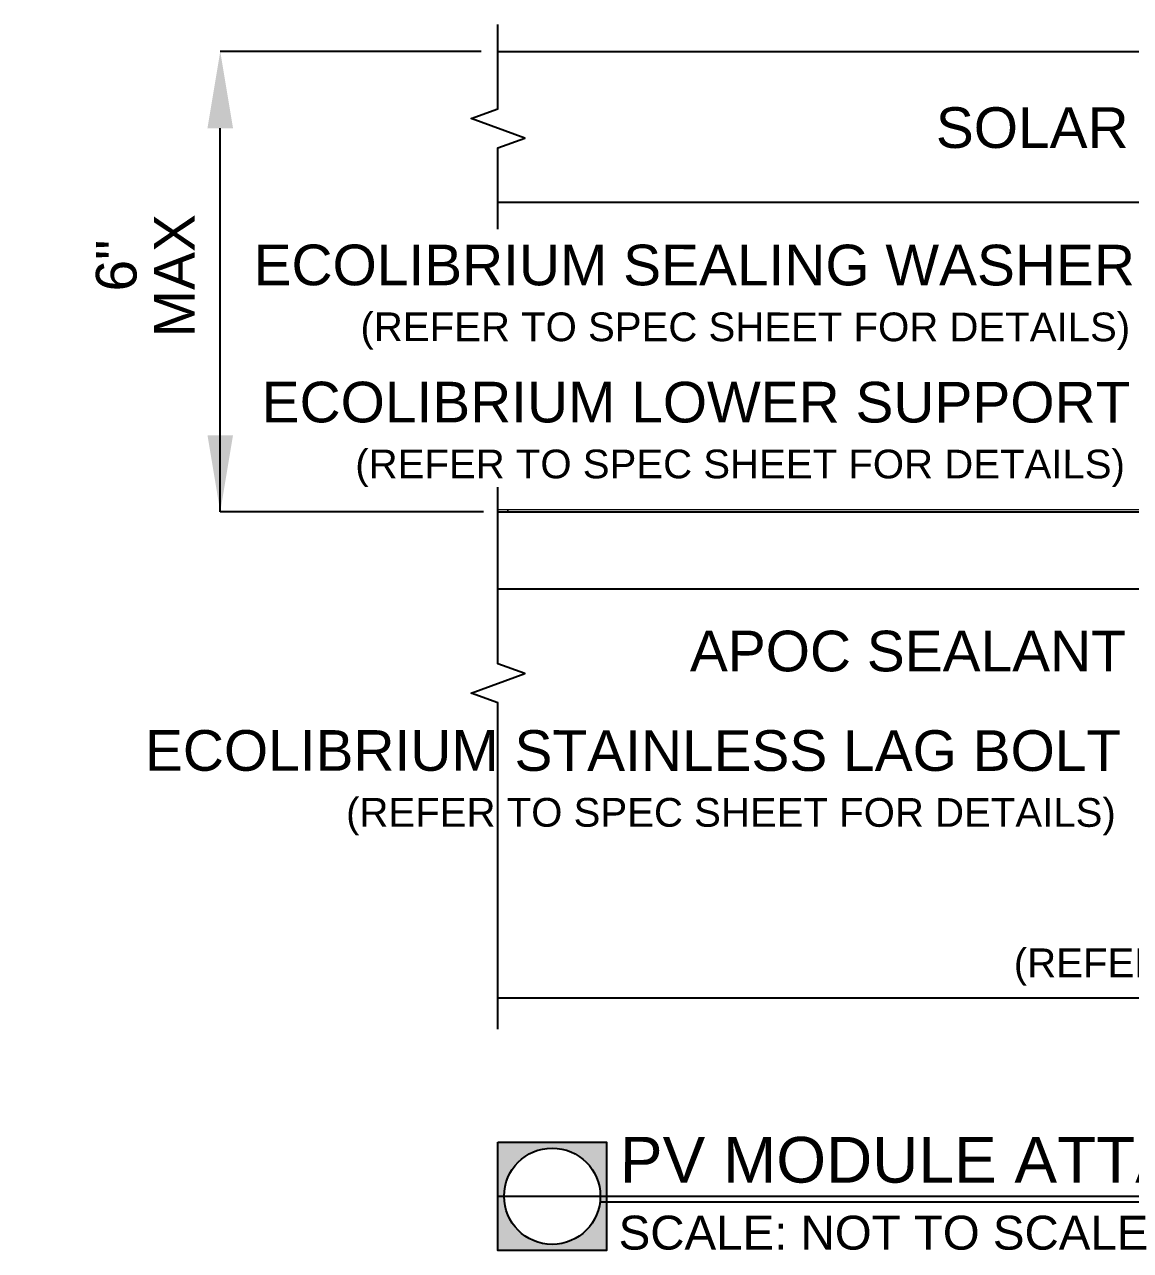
# Model space of a CAD drawing. Header units: feet. Extents: x 3965 to 4565, y 17056 to 17261.
# Drawn here: x 4234.9 to 4355.1, y 17056 to 17189.3 of the extents above; entities that cross this region are included whole.
import ezdxf

# ---------------------------------------------------------------- set-up
doc = ezdxf.new("R2010")
doc.units = ezdxf.units.FT
doc.header["$MEASUREMENT"] = 0
doc.linetypes.add('HIDDEN', pattern=[0.375, 0.25, -0.125])
doc.styles.add('TITLE BBLOCK TEXT', font='ARIALUNI.TTF')

msp = doc.modelspace()

# ---------------------------------------------------------------- hatches: boundary and pattern name
h = msp.add_hatch(color=6)
h.dxf.hatch_style = 1
h.paths.add_polyline_path([(4298.18, 17067.78), (4286.39, 17067.78), (4286.39, 17055.99), (4298.18, 17055.99)])
h.paths.add_polyline_path([(4297.52, 17061.89, -1), (4287.05, 17061.89, -1)], flags=16)

# ---------------------------------------------------------------- linework, layer by layer
at = {"color": 1}
for p, q in [((4284.56, 17186.35), (4256.21, 17186.35)), ((4256.21, 17136.31), (4256.21, 17178.02)), ((4284.84, 17136.31), (4256.21, 17136.31)), ((4286.39, 17083.46), (4517.66, 17083.46))]:
    msp.add_line(p, q, dxfattribs=at)
at = {"color": 6}
for p, q in [((4286.39, 17186.35), (4388.01, 17186.35)), ((4286.39, 17169.99), (4503.4, 17169.99)), ((4286.39, 17136.31), (4517.66, 17136.31)), ((4286.39, 17127.93), (4517.66, 17127.93)), ((4286.39, 17061.89), (4491.58, 17061.89))]:
    msp.add_line(p, q, dxfattribs=at)
at = {"color": 7, "linetype": 'Continuous', "lineweight": 15}
for p, q in [((4286.39, 17136.31), (4286.39, 17136.58)), ((4286.39, 17136.58), (4287.45, 17136.58)), ((4286.39, 17136.31), (4503.4, 17136.31)), ((4287.45, 17136.58), (4287.45, 17136.31)), ((4287.45, 17136.58), (4502.34, 17136.58)), ((4287.45, 17136.31), (4502.34, 17136.31))]:
    msp.add_line(p, q, dxfattribs=at)
at = {"color": 7, "linetype": 'HIDDEN', "lineweight": 0}
msp.add_line((4287.45, 17136.31), (4287.45, 17136.58), dxfattribs=at)
at = {"color": 251, "linetype": 'Continuous'}
msp.add_line((4297.52, 17061.29), (4491.58, 17061.29), dxfattribs=at)
at = {"color": 7, "linetype": 'Continuous', "flags": 128}
msp.add_lwpolyline([(4286.39, 17167.05), (4286.39, 17175.89), (4289.31, 17176.95), (4283.47, 17179.08), (4286.39, 17180.14), (4286.39, 17189.3)], dxfattribs=at)
at = {"color": 6}
msp.add_lwpolyline([(4286.39, 17067.78), (4298.18, 17067.78), (4298.18, 17055.99), (4286.39, 17055.99)], close=True, dxfattribs=at)
msp.add_circle((4292.29, 17061.89), 5.23, dxfattribs=at)
at = {"color": 1}
for points in [[(4254.82, 17178.02), (4257.6, 17178.02), (4256.21, 17186.35)], [(4254.82, 17144.64), (4257.6, 17144.64), (4256.21, 17136.31)]]:
    msp.add_solid(points, dxfattribs=at)

# ---------------------------------------------------------------- texts
at = {"color": 7, "attachment_point": 1, "style": 'TITLE BBLOCK TEXT'}
for s, insert, char_height, width, rotation in [('\\A1;\\pt646.82;SOLAR', (4333.99, 17180.3), 4.4236, 111.7592, 359.9886), ('\\A1;MAX', (4249, 17155.29), 4.424, 72.7668, 89.9886), ('\\A1;6"', (4242.69, 17160.27), 4.424, 72.7668, 89.9886), ('\\A1;\\pi8.3833,t655.2;ECOLIBRIUM SEALING WASHER \\P\\pi20.002,t666.82;{\\H0.7063x;(REFER TO SPEC SHEET FOR DETAILS)}', (4251.45, 17165.37), 4.4236, 103.6298, 359.9886), ('\\A1;\\pi12.281,t659.1;ECOLIBRIUM LOWER SUPPORT\\P\\pi22.454,t669.28;{\\H0.7063x;(REFER TO SPEC SHEET FOR DETAILS)}', (4248.43, 17150.46), 4.4236, 106.0821, 359.9886), ('\\A1;\\pi58.826,t705.65;APOC SEALANT', (4248.43, 17123.4), 4.4236, 106.0828, 359.9886), ('\\A1;\\pi37.708,t684.53;EXISTING RAFTER\\P\\pi7.4608,t654.28;{\\H0.7063x;(REFER TO ENGINEERS LETTER FOR SPECIFICATION})', (4335, 17096.86), 4.4236, 130.138, 359.9886), ('PV MODULE ATTACHMENT ON ASPHALT SHINGLE ROOF', (4299.65, 17068.35), 4.9766, 204.3044, 359.9886), ('SCALE: NOT TO SCALE', (4299.51, 17059.78), 3.6907, 80.1638, 359.9886)]:
    msp.add_mtext(s, dxfattribs=dict(at, insert=insert, char_height=char_height, width=width, rotation=rotation))
at = {"color": 7, "insert": (4234.94, 17112.58), "char_height": 4.4236, "width": 118.5752, "attachment_point": 1, "rotation": 359.9886, "style": 'TITLE BBLOCK TEXT', "bg_fill": 3, "box_fill_scale": 1, "bg_fill_color": 256, "bg_fill_transparency": 0}
msp.add_mtext('\\A1;\\pi13.084,t659.91;ECOLIBRIUM STAINLESS LAG BOLT\\P\\pi34.947,t681.77;{\\H0.7063x;(REFER TO SPEC SHEET FOR DETAILS)}', dxfattribs=at)

# ---------------------------------------------------------------- next in the draw order: linework, layer by layer
at = {"color": 7, "linetype": 'Continuous', "flags": 128}
msp.add_lwpolyline([(4286.39, 17080.04), (4286.39, 17115.53), (4283.47, 17116.59), (4289.31, 17118.72), (4286.39, 17119.78), (4286.39, 17138.99)], dxfattribs=at)

doc.saveas('drawing.dxf')
